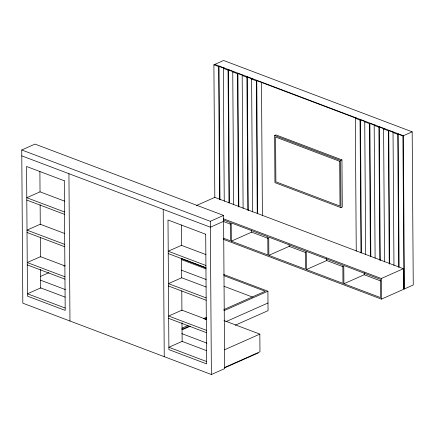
<?xml version="1.0" encoding="UTF-8"?>
<svg xmlns="http://www.w3.org/2000/svg" width="435" height="435" viewBox="0 0 435 435"><rect width="100%" height="100%" fill="white"/><g stroke="black" fill="none" stroke-linecap="round" stroke-linejoin="round"><path stroke-width="0.65" d="M21.75 149.977L35.001 144.099L223.574 215.434L224.639 368.641L211.388 374.513L22.821 303.179L21.75 149.977L210.322 221.312L223.574 215.434M214.819 197.664L213.895 64.793L223.612 60.487L412.179 131.821L413.25 285.023L403.974 289.139L402.902 135.932L412.179 131.821M213.895 64.793L218.609 66.577L219.49 66.185M224.248 201.226L223.324 68.36L224.204 67.969M223.324 68.36L228.038 70.144L228.919 69.752M233.677 204.793L232.752 71.927L233.633 71.536M232.752 71.927L237.466 73.711L238.347 73.319M243.105 208.36L242.181 75.494L243.062 75.103M242.181 75.494L246.895 77.278L247.776 76.886M252.534 211.927L251.609 79.061L252.49 78.67M251.609 79.061L256.324 80.845L257.205 80.453M261.919 82.237L261.478 82.432L262.403 215.298M274.626 135.508L275.948 134.921L341.948 159.89L342.28 207.027L340.953 207.615L274.953 182.651L274.626 135.508L340.621 160.477L341.948 159.89M356.249 251.164L355.319 118.293L356.205 117.901M355.319 118.293L360.033 120.076L360.919 119.685M365.677 254.731L364.747 121.86L365.634 121.468M364.747 121.86L369.462 123.643L370.348 123.252M375.106 258.298L374.176 125.427L375.062 125.035M196.413 205.532L214.819 197.376L403.386 268.71L403.533 289.335L381.446 299.122L223.351 239.321M40.281 276.524L48.959 272.68M63.836 266.084L65.076 265.535M374.176 125.427L378.89 127.21L379.777 126.819M384.535 261.865L383.605 128.994L384.491 128.602M383.605 128.994L388.319 130.777L389.205 130.386M393.963 265.426L393.033 132.561L393.92 132.169M393.033 132.561L397.748 134.344L398.634 133.953M223.612 221.328L210.361 227.2L21.793 155.866M205.978 254.622L181.466 245.345L168.214 251.223L205.929 265.486M231.338 241.164L267.922 255.002L267.791 236.732L231.208 222.894L231.338 241.164L251.658 232.154L268.052 238.358M268.863 255.356L305.446 269.2L305.316 250.93L268.738 237.091L268.863 255.356L289.183 246.351L305.582 252.556M306.387 269.553L342.97 283.392L342.845 265.127L306.262 251.289L306.387 269.553L326.707 260.549L343.106 266.747M181.77 328.246L187.947 325.505M203.39 318.659L206.484 317.289M223.78 309.622L265.171 291.271L223.889 275.654M181.879 329.36L189.307 326.065M204.782 319.208L206.636 318.382M223.965 310.699L267.911 291.216L268.047 310.661L235.243 325.206M182.325 329.752L190.383 326.179M205.266 319.584L206.505 319.034M225.906 321.661L267.993 303.005M343.911 283.75L380.494 297.589L380.369 279.319L343.786 265.481L343.911 283.75L364.231 274.741L380.63 280.945M223.209 218.696L381.305 278.498L403.386 268.71M224.509 349.783L259.847 334.118L259.967 351.795L224.634 367.461M224.58 367.89L258.151 353.008M214.776 64.402L403.348 135.736L404.414 288.943M223.764 68.164L219.05 66.381L219.979 199.926M233.193 71.731L228.478 69.948L229.403 202.813M242.621 75.298L237.907 73.515L238.837 207.06M252.05 78.865L247.336 77.082L248.265 210.627M355.765 118.097L256.764 80.649L257.689 213.514M365.188 121.664L360.474 119.881L361.403 252.751M374.617 125.231L369.902 123.448L370.832 256.318M384.045 128.798L379.331 127.015L380.266 260.56M393.474 132.365L388.76 130.582L389.695 264.127M402.902 135.932L398.188 134.149L399.118 267.014M223.329 219.914L230.267 222.541L230.392 240.805L223.454 238.184M223.59 221.54L230.528 224.161M64.549 201.117L40.036 191.846L26.785 197.718L64.5 211.986M181.852 258.662L205.902 267.759M223.617 274.463L267.911 291.216M26.801 200.078L64.516 214.346M168.231 253.578L205.945 267.846M181.341 259.559L206.108 268.928M181.411 270.162L206.179 279.531M223.965 286.263L252.545 297.072M64.777 233.53L40.265 224.253L27.013 230.131L64.728 244.394M206.206 287.029L181.689 277.753L168.437 283.631L206.152 297.899M27.03 232.486L64.744 246.754M168.454 285.985L206.168 300.253M224.02 320.562L259.847 334.118M65.005 265.937L40.488 256.661L27.236 262.539L64.951 276.807M206.429 319.437L181.917 310.166L168.666 316.038L206.38 330.306M27.253 264.893L64.967 279.161M168.682 318.393L206.397 332.661M40.341 280.113L65.484 289.623M181.765 333.612L206.908 343.128M65.223 297.165L40.705 287.894L27.454 293.766L65.168 308.034M206.647 350.67L182.134 341.393L168.883 347.271L206.598 361.534M397.748 134.344L398.678 267.21M388.319 130.777L389.249 263.648M381.305 278.498L381.446 299.122M378.89 127.21L379.82 260.081M369.462 123.643L370.392 256.514M364.22 272.712L364.231 274.741M360.033 120.076L360.963 252.947M340.621 160.477L340.953 207.615M326.69 258.515L326.707 260.549M289.172 244.997L289.183 246.351M256.324 80.845L257.248 213.71M251.642 230.126L251.658 232.154M246.895 77.278L247.819 210.143M237.466 73.711L238.391 206.576M228.038 70.144L228.962 203.009M218.609 66.577L219.534 199.442M210.322 221.312L211.388 374.513M181.319 224.977L181.466 245.335M181.553 258.232L181.689 277.916M181.781 290.814L181.917 310.492M182.004 322.71L182.134 341.714M163.217 209.371L164.245 356.684M68.931 173.701L69.964 321.014M39.895 171.477L40.036 191.835M40.129 204.733L40.265 224.416M40.352 237.309L40.493 256.993M40.575 269.211L40.711 288.215M339.686 161.298L275.572 137.041L275.888 181.825L340.001 206.081L339.686 161.298M64.282 180.759L26.568 166.491L27.47 296.126L65.185 310.394L64.282 180.759M205.706 234.258L167.997 219.99L168.9 349.626L206.614 363.894L205.706 234.258"/></g></svg>
